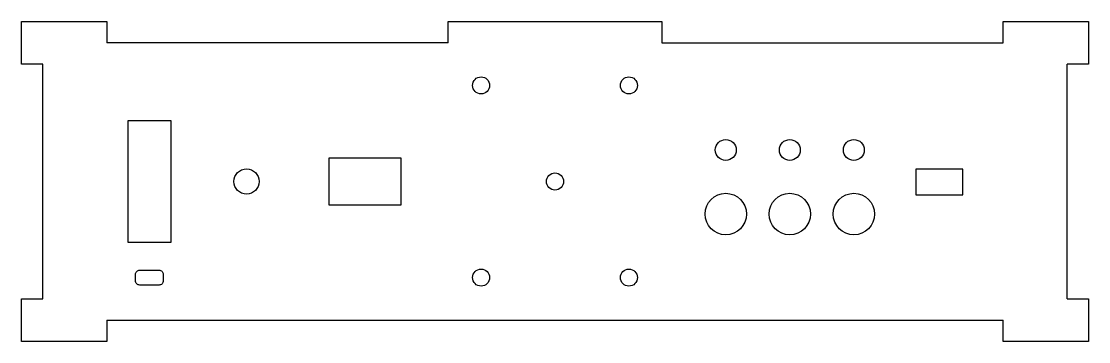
# Model space of a CAD drawing. Header units: inches. Extents: x 0 to 250, y 0 to 75.
import ezdxf

# ---------------------------------------------------------------- set-up
doc = ezdxf.new("R2010")
doc.units = ezdxf.units.IN
doc.header["$MEASUREMENT"] = 0

msp = doc.modelspace()

# ---------------------------------------------------------------- linework, layer by layer
for p, q in [((0, 65), (0, 75)), ((0, 75), (20, 75)), ((20, 75), (20, 70)), ((100, 70), (100, 75)), ((100, 75), (150, 75)), ((150, 75), (150, 70)), ((230, 70), (230, 75)), ((230, 75), (250, 75)), ((250, 75), (250, 65)), ((60, 70), (20, 70)), ((100, 70), (20, 70)), ((150, 70), (230, 70)), ((5, 65), (0, 65)), ((5, 10), (5, 65)), ((250, 65), (245, 65)), ((245, 10), (245, 65)), ((0, 0), (0, 10)), ((0, 10), (5, 10)), ((245, 10), (250, 10)), ((250, 10), (250, 0)), ((20, 5), (20, 0)), ((20, 5), (230, 5)), ((230, 0), (230, 5)), ((20, 0), (0, 0)), ((250, 0), (230, 0))]:
    msp.add_line(p, q)
for points in [[(35, 23.25), (25, 23.25), (25, 51.75), (35, 51.75)], [(72, 43), (72, 32), (89, 32), (89, 43)], [(209.5, 34.38), (220.5, 34.38), (220.5, 40.38), (209.5, 40.38)]]:
    msp.add_lwpolyline(points, close=True)
msp.add_lwpolyline([(32.25, 13.25), (27.75, 13.25, -0.414214), (26.75, 14.25), (26.75, 15.75, -0.414214), (27.75, 16.75), (32.25, 16.75, -0.414214), (33.25, 15.75), (33.25, 14.25, -0.414214)], format="xyb", close=True)
for centre, radius in [((107.69, 60), 2), ((142.31, 60), 2), ((165, 44.88), 2.45), ((180, 44.88), 2.45), ((195, 44.88), 2.45), ((52.75, 37.5), 2.95), ((125, 37.5), 2), ((165, 29.88), 4.85), ((180, 29.88), 4.85), ((195, 29.88), 4.85), ((107.69, 15), 2), ((142.31, 15), 2)]:
    msp.add_circle(centre, radius)

doc.saveas('drawing.dxf')
